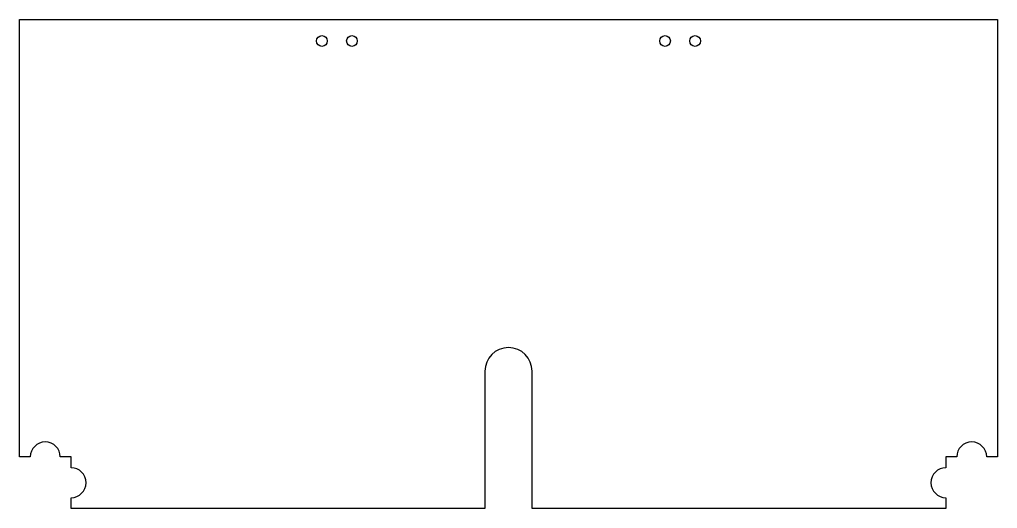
# Model space of a CAD drawing. Header units: millimetres. Extents: x -456 to 0, y -456 to -228.
import ezdxf

# ---------------------------------------------------------------- set-up
doc = ezdxf.new("R2010")
doc.units = ezdxf.units.MM
doc.layers.get('0').update_dxf_attribs({"linetype": 'CONTINUOUS'})

msp = doc.modelspace()

# ---------------------------------------------------------------- linework, layer by layer
msp.add_lwpolyline([(-456, -228), (0, -228), (0, -432), (-5, -432, 1), (-19, -432), (-24, -432), (-24, -437, 1), (-24, -451), (-24, -456), (-217, -456), (-217, -392, 1), (-239, -392), (-239, -456), (-432, -456), (-432, -451, 1), (-432, -437), (-432, -432), (-437, -432, 1), (-451, -432), (-456, -432)], format="xyb", close=True)
for centre in [(-315, -238), (-315, -238), (-301, -238), (-301, -238), (-155, -238), (-155, -238), (-141, -238), (-141, -238)]:
    msp.add_circle(centre, 2.5)

doc.saveas('drawing.dxf')
